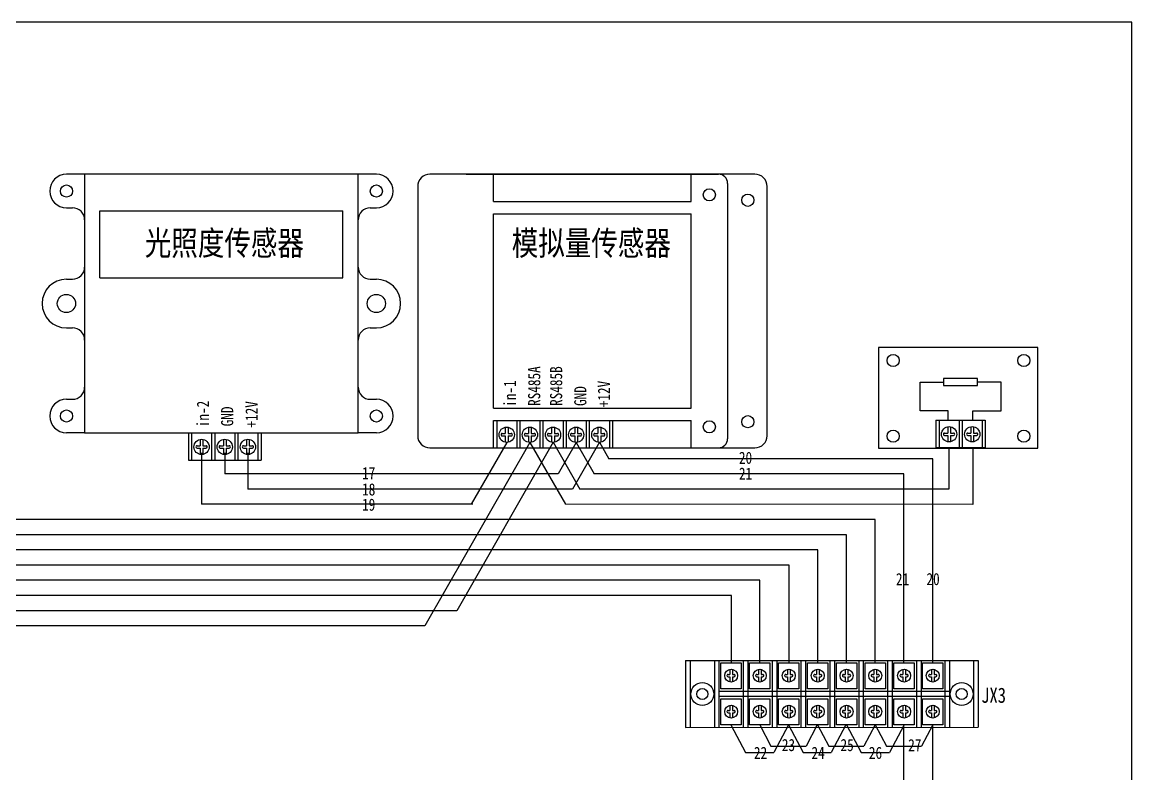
# Model space of a CAD drawing. Extents: x 1266371 to 2543862, y 307832 to 617203.
# Drawn here: x 1271091.8 to 1271457, y 308786.9 to 309034.1 of the extents above; entities that cross this region are included whole.
import ezdxf
from ezdxf.enums import TextEntityAlignment as Align

# ---------------------------------------------------------------- set-up
doc = ezdxf.new("R2010")
doc.units = 0
doc.header["$LTSCALE"] = 1000
doc.header["$MEASUREMENT"] = 0
doc.layers.get('0').update_dxf_attribs({"linetype": 'CONTINUOUS'})
doc.styles.add('-宋体', font='', dxfattribs={"width": 0.8})
doc.styles.get('-宋体').set_extended_font_data('SimSun')

msp = doc.modelspace()

# ---------------------------------------------------------------- linework, layer by layer
for p, q in [((1271112.33, 308984.06), (1271106.33, 308984.06)), ((1271208.33, 308984.06), (1271202.33, 308984.06)), ((1271237.93, 308984.09), (1271320.93, 308984.09)), ((1271246.93, 308975.09), (1271246.93, 308984.09)), ((1271311.93, 308975.09), (1271311.93, 308984.09)), ((1271323.93, 308981.09), (1271323.93, 308922.09)), ((1271246.93, 308975.09), (1271311.93, 308975.09)), ((1271106.33, 308973.06), (1271108.33, 308973.06)), ((1271117.33, 308972.06), (1271197.33, 308972.06)), ((1271117.33, 308950.06), (1271117.33, 308972.06)), ((1271197.33, 308950.06), (1271197.33, 308972.06)), ((1271206.33, 308973.06), (1271208.33, 308973.06)), ((1271246.93, 308907.1), (1271246.93, 308971.09)), ((1271246.93, 308971.09), (1271311.93, 308971.09)), ((1271311.93, 308907.1), (1271311.93, 308971.09)), ((1271323.93, 308955.7), (1271323.93, 308897.1)), ((1271106.33, 308949.56), (1271108.33, 308949.56)), ((1271117.33, 308950.06), (1271197.33, 308950.06)), ((1271206.33, 308949.56), (1271208.33, 308949.56)), ((1271106.33, 308933.56), (1271108.33, 308933.56)), ((1271206.33, 308933.56), (1271208.33, 308933.56)), ((1271387.29, 308906.31), (1271387.29, 308915.74)), ((1271387.29, 308915.74), (1271394.98, 308915.74)), ((1271413.94, 308915.74), (1271406.25, 308915.74)), ((1271413.94, 308906.31), (1271413.94, 308915.74)), ((1271106.33, 308910.06), (1271108.33, 308910.06)), ((1271206.33, 308910.06), (1271208.33, 308910.06)), ((1271246.93, 308907.1), (1271311.93, 308907.1)), ((1271396.56, 308906.31), (1271387.29, 308906.31)), ((1271396.56, 308903.24), (1271396.56, 308906.31)), ((1271404.67, 308903.24), (1271404.67, 308906.31)), ((1271404.67, 308906.31), (1271413.94, 308906.31)), ((1271246.93, 308894.09), (1271246.93, 308903.1)), ((1271246.93, 308903.1), (1271311.93, 308903.1)), ((1271246.93, 308894.09), (1271246.93, 308903.1)), ((1271246.93, 308903.1), (1271286.03, 308903.1)), ((1271247.93, 308903.1), (1271247.93, 308894.1)), ((1271254.55, 308903.1), (1271254.55, 308894.1)), ((1271255.55, 308903.1), (1271255.55, 308894.1)), ((1271262.17, 308903.1), (1271262.17, 308894.1)), ((1271263.17, 308903.1), (1271263.17, 308894.1)), ((1271269.79, 308903.1), (1271269.79, 308894.1)), ((1271270.79, 308903.1), (1271270.79, 308894.1)), ((1271277.41, 308903.1), (1271277.41, 308894.1)), ((1271278.41, 308903.1), (1271278.41, 308894.1)), ((1271285.03, 308903.1), (1271285.03, 308894.1)), ((1271286.03, 308903.1), (1271286.03, 308894.1)), ((1271311.93, 308894.09), (1271311.93, 308903.1)), ((1271392.51, 308903.24), (1271408.75, 308903.24)), ((1271392.51, 308903.24), (1271392.51, 308894.24)), ((1271393.51, 308903.24), (1271393.51, 308894.24)), ((1271400.13, 308903.24), (1271400.13, 308894.24)), ((1271401.13, 308903.24), (1271401.13, 308894.24)), ((1271407.75, 308903.24), (1271407.75, 308894.24)), ((1271408.75, 308903.24), (1271408.75, 308894.24)), ((1271112.33, 308899.06), (1271106.33, 308899.06)), ((1271146.51, 308899.06), (1271170.37, 308899.06)), ((1271146.51, 308899.06), (1271146.51, 308890.06)), ((1271147.51, 308899.06), (1271147.51, 308890.06)), ((1271154.13, 308899.06), (1271154.13, 308890.06)), ((1271155.13, 308899.06), (1271155.13, 308890.06)), ((1271161.75, 308899.06), (1271161.75, 308890.06)), ((1271162.75, 308899.06), (1271162.75, 308890.06)), ((1271169.37, 308899.06), (1271169.37, 308890.06)), ((1271170.37, 308899.06), (1271170.37, 308890.06)), ((1271208.33, 308899.06), (1271202.18, 308899.06)), ((1271249.76, 308898.81), (1271250.78, 308898.81)), ((1271250.78, 308900.89), (1271250.78, 308898.81)), ((1271251.68, 308900.89), (1271251.68, 308898.81)), ((1271251.68, 308898.81), (1271252.7, 308898.81)), ((1271257.38, 308898.81), (1271258.4, 308898.81)), ((1271258.4, 308900.89), (1271258.4, 308898.81)), ((1271259.3, 308900.89), (1271259.3, 308898.81)), ((1271259.3, 308898.81), (1271260.32, 308898.81)), ((1271265, 308898.81), (1271266.02, 308898.81)), ((1271266.02, 308900.89), (1271266.02, 308898.81)), ((1271266.92, 308900.89), (1271266.92, 308898.81)), ((1271266.92, 308898.81), (1271267.94, 308898.81)), ((1271272.62, 308898.81), (1271273.64, 308898.81)), ((1271273.64, 308900.89), (1271273.64, 308898.81)), ((1271274.54, 308900.89), (1271274.54, 308898.81)), ((1271274.54, 308898.81), (1271275.56, 308898.81)), ((1271280.24, 308898.81), (1271281.26, 308898.81)), ((1271281.26, 308900.89), (1271281.26, 308898.81)), ((1271282.16, 308900.89), (1271282.16, 308898.81)), ((1271282.16, 308898.81), (1271283.18, 308898.81)), ((1271395.35, 308898.95), (1271396.37, 308898.95)), ((1271396.37, 308901.03), (1271396.37, 308898.95)), ((1271397.26, 308901.03), (1271397.26, 308898.95)), ((1271397.26, 308898.95), (1271398.28, 308898.95)), ((1271402.97, 308898.95), (1271403.99, 308898.95)), ((1271403.99, 308901.03), (1271403.99, 308898.95)), ((1271404.88, 308901.03), (1271404.88, 308898.95)), ((1271404.88, 308898.95), (1271405.9, 308898.95)), ((1271149.34, 308894.77), (1271150.36, 308894.77)), ((1271150.36, 308896.85), (1271150.36, 308894.77)), ((1271151.26, 308896.85), (1271151.26, 308894.77)), ((1271151.26, 308894.77), (1271152.27, 308894.77)), ((1271156.96, 308894.77), (1271157.98, 308894.77)), ((1271157.98, 308896.85), (1271157.98, 308894.77)), ((1271158.88, 308896.85), (1271158.88, 308894.77)), ((1271158.88, 308894.77), (1271159.89, 308894.77)), ((1271164.58, 308894.77), (1271165.6, 308894.77)), ((1271165.6, 308896.85), (1271165.6, 308894.77)), ((1271166.5, 308896.85), (1271166.5, 308894.77)), ((1271166.5, 308894.77), (1271167.51, 308894.77)), ((1271249.76, 308898.04), (1271250.78, 308898.04)), ((1271250.78, 308898.04), (1271250.78, 308895.94)), ((1271251.68, 308898.04), (1271251.68, 308895.94)), ((1271251.68, 308898.04), (1271252.71, 308898.04)), ((1271257.38, 308898.04), (1271258.4, 308898.04)), ((1271258.4, 308898.04), (1271258.4, 308895.94)), ((1271259.3, 308898.04), (1271259.3, 308895.94)), ((1271259.3, 308898.04), (1271260.33, 308898.04)), ((1271265, 308898.04), (1271266.02, 308898.04)), ((1271266.02, 308898.04), (1271266.02, 308895.94)), ((1271266.92, 308898.04), (1271266.92, 308895.94)), ((1271266.92, 308898.04), (1271267.95, 308898.04)), ((1271272.62, 308898.04), (1271273.64, 308898.04)), ((1271273.64, 308898.04), (1271273.64, 308895.94)), ((1271274.54, 308898.04), (1271274.54, 308895.94)), ((1271274.54, 308898.04), (1271275.57, 308898.04)), ((1271280.24, 308898.04), (1271281.26, 308898.04)), ((1271281.26, 308898.04), (1271281.26, 308895.94)), ((1271282.16, 308898.04), (1271282.16, 308895.94)), ((1271282.16, 308898.04), (1271283.19, 308898.04)), ((1271395.35, 308898.18), (1271396.37, 308898.18)), ((1271396.37, 308898.18), (1271396.37, 308896.08)), ((1271397.26, 308898.18), (1271397.26, 308896.08)), ((1271397.26, 308898.18), (1271398.3, 308898.18)), ((1271402.97, 308898.18), (1271403.99, 308898.18)), ((1271403.99, 308898.18), (1271403.99, 308896.08)), ((1271404.88, 308898.18), (1271404.88, 308896.08)), ((1271404.88, 308898.18), (1271405.92, 308898.18)), ((1271149.34, 308894), (1271150.36, 308894)), ((1271150.36, 308894), (1271150.36, 308891.9)), ((1271151.26, 308894), (1271151.26, 308891.9)), ((1271151.26, 308894), (1271152.29, 308894)), ((1271156.96, 308894), (1271157.98, 308894)), ((1271157.98, 308894), (1271157.98, 308891.9)), ((1271158.88, 308894), (1271158.88, 308891.9)), ((1271158.88, 308894), (1271159.91, 308894)), ((1271164.58, 308894), (1271165.6, 308894)), ((1271165.6, 308894), (1271165.6, 308891.9)), ((1271166.5, 308894), (1271166.5, 308891.9)), ((1271166.5, 308894), (1271167.53, 308894)), ((1271237.93, 308894.1), (1271320.93, 308894.1)), ((1271246.93, 308894.1), (1271286.03, 308894.1)), ((1271392.51, 308894.24), (1271408.75, 308894.24)), ((1271146.51, 308890.06), (1271170.37, 308890.06)), ((1271310.09, 308824.1), (1271406.39, 308824.1)), ((1271310.09, 308824.1), (1271310.09, 308802.15)), ((1271311.59, 308824.1), (1271311.59, 308802.15)), ((1271319.59, 308824.1), (1271319.59, 308802.15)), ((1271321.09, 308824.1), (1271321.09, 308802.15)), ((1271329.09, 308824.1), (1271329.09, 308802.2)), ((1271330.59, 308824.1), (1271330.59, 308802.2)), ((1271338.59, 308824.1), (1271338.59, 308802.2)), ((1271340.09, 308824.1), (1271340.09, 308802.2)), ((1271348.09, 308824.1), (1271348.09, 308802.2)), ((1271349.59, 308824.1), (1271349.59, 308802.2)), ((1271357.59, 308824.1), (1271357.59, 308802.2)), ((1271359.09, 308824.1), (1271359.09, 308802.2)), ((1271367.09, 308824.1), (1271367.09, 308802.2)), ((1271368.59, 308824.1), (1271368.59, 308802.2)), ((1271376.59, 308824.1), (1271376.59, 308802.2)), ((1271378.09, 308824.1), (1271378.09, 308802.2)), ((1271386.09, 308824.1), (1271386.09, 308802.2)), ((1271387.59, 308824.1), (1271387.59, 308802.2)), ((1271395.47, 308824.1), (1271395.47, 308802.2)), ((1271396.97, 308824.1), (1271396.97, 308802.2)), ((1271404.89, 308824.1), (1271404.89, 308802.2)), ((1271406.39, 308824.1), (1271406.39, 308802.2)), ((1271324.12, 308819.55), (1271324.64, 308819.55)), ((1271324.12, 308818.78), (1271324.64, 308818.78)), ((1271324.64, 308821.24), (1271324.64, 308819.55)), ((1271324.64, 308818.78), (1271324.64, 308817.07)), ((1271325.54, 308821.24), (1271325.54, 308819.55)), ((1271325.54, 308819.55), (1271326.06, 308819.55)), ((1271325.54, 308818.78), (1271325.54, 308817.07)), ((1271325.54, 308818.78), (1271326.07, 308818.78)), ((1271333.54, 308819.55), (1271334.06, 308819.55)), ((1271333.54, 308818.78), (1271334.06, 308818.78)), ((1271334.06, 308821.24), (1271334.06, 308819.55)), ((1271334.06, 308818.78), (1271334.06, 308817.07)), ((1271334.96, 308821.24), (1271334.96, 308819.55)), ((1271334.96, 308819.55), (1271335.47, 308819.55)), ((1271334.96, 308818.78), (1271334.96, 308817.07)), ((1271334.96, 308818.78), (1271335.49, 308818.78)), ((1271343.1, 308819.55), (1271343.62, 308819.55)), ((1271343.1, 308818.78), (1271343.62, 308818.78)), ((1271343.62, 308821.24), (1271343.62, 308819.55)), ((1271343.62, 308818.78), (1271343.62, 308817.07)), ((1271344.52, 308821.24), (1271344.52, 308819.55)), ((1271344.52, 308819.55), (1271345.03, 308819.55)), ((1271344.52, 308818.78), (1271344.52, 308817.07)), ((1271344.52, 308818.78), (1271345.05, 308818.78)), ((1271352.63, 308819.55), (1271353.15, 308819.55)), ((1271352.63, 308818.78), (1271353.15, 308818.78)), ((1271353.15, 308821.24), (1271353.15, 308819.55)), ((1271353.15, 308818.78), (1271353.15, 308817.07)), ((1271354.04, 308821.24), (1271354.04, 308819.55)), ((1271354.04, 308819.55), (1271354.56, 308819.55)), ((1271354.04, 308818.78), (1271354.04, 308817.07)), ((1271354.04, 308818.78), (1271354.58, 308818.78)), ((1271362.1, 308819.55), (1271362.62, 308819.55)), ((1271362.1, 308818.78), (1271362.62, 308818.78)), ((1271362.62, 308821.24), (1271362.62, 308819.55)), ((1271362.62, 308818.78), (1271362.62, 308817.07)), ((1271363.52, 308821.24), (1271363.52, 308819.55)), ((1271363.52, 308819.55), (1271364.03, 308819.55)), ((1271363.52, 308818.78), (1271363.52, 308817.07)), ((1271363.52, 308818.78), (1271364.05, 308818.78)), ((1271371.57, 308819.55), (1271372.09, 308819.55)), ((1271371.57, 308818.78), (1271372.09, 308818.78)), ((1271372.09, 308821.24), (1271372.09, 308819.55)), ((1271372.09, 308818.78), (1271372.09, 308817.07)), ((1271372.99, 308821.24), (1271372.99, 308819.55)), ((1271372.99, 308819.55), (1271373.5, 308819.55)), ((1271372.99, 308818.78), (1271372.99, 308817.07)), ((1271372.99, 308818.78), (1271373.52, 308818.78)), ((1271381.05, 308819.55), (1271381.57, 308819.55)), ((1271381.05, 308818.78), (1271381.57, 308818.78)), ((1271381.57, 308821.24), (1271381.57, 308819.55)), ((1271381.57, 308818.78), (1271381.57, 308817.07)), ((1271382.47, 308821.24), (1271382.47, 308819.55)), ((1271382.47, 308819.55), (1271382.98, 308819.55)), ((1271382.47, 308818.78), (1271382.47, 308817.07)), ((1271382.47, 308818.78), (1271383, 308818.78)), ((1271390.48, 308819.55), (1271391, 308819.55)), ((1271390.48, 308818.78), (1271391, 308818.78)), ((1271391, 308821.24), (1271391, 308819.55)), ((1271391, 308818.78), (1271391, 308817.07)), ((1271391.9, 308821.24), (1271391.9, 308819.55)), ((1271391.9, 308819.55), (1271392.41, 308819.55)), ((1271391.9, 308818.78), (1271391.9, 308817.07)), ((1271391.9, 308818.78), (1271392.43, 308818.78)), ((1271321.09, 308814.06), (1271396.97, 308814.06)), ((1271321.09, 308812.42), (1271396.97, 308812.42)), ((1271324.12, 308807.72), (1271324.64, 308807.72)), ((1271324.64, 308809.4), (1271324.64, 308807.72)), ((1271325.54, 308809.41), (1271325.54, 308807.72)), ((1271325.54, 308807.72), (1271326.06, 308807.72)), ((1271333.54, 308807.72), (1271334.06, 308807.72)), ((1271334.06, 308809.4), (1271334.06, 308807.72)), ((1271334.96, 308809.41), (1271334.96, 308807.72)), ((1271334.96, 308807.72), (1271335.47, 308807.72)), ((1271343.1, 308807.72), (1271343.62, 308807.72)), ((1271343.62, 308809.4), (1271343.62, 308807.72)), ((1271344.52, 308809.41), (1271344.52, 308807.72)), ((1271344.52, 308807.72), (1271345.03, 308807.72)), ((1271352.63, 308807.72), (1271353.15, 308807.72)), ((1271353.15, 308809.4), (1271353.15, 308807.72)), ((1271354.04, 308809.41), (1271354.04, 308807.72)), ((1271354.04, 308807.72), (1271354.56, 308807.72)), ((1271362.1, 308807.72), (1271362.62, 308807.72)), ((1271362.62, 308809.4), (1271362.62, 308807.72)), ((1271363.52, 308809.41), (1271363.52, 308807.72)), ((1271363.52, 308807.72), (1271364.03, 308807.72)), ((1271371.57, 308807.72), (1271372.09, 308807.72)), ((1271372.09, 308809.4), (1271372.09, 308807.72)), ((1271372.99, 308809.41), (1271372.99, 308807.72)), ((1271372.99, 308807.72), (1271373.5, 308807.72)), ((1271381.05, 308807.72), (1271381.57, 308807.72)), ((1271381.57, 308809.4), (1271381.57, 308807.72)), ((1271382.47, 308809.41), (1271382.47, 308807.72)), ((1271382.47, 308807.72), (1271382.98, 308807.72)), ((1271390.48, 308807.72), (1271391, 308807.72)), ((1271391, 308809.4), (1271391, 308807.72)), ((1271391.9, 308809.41), (1271391.9, 308807.72)), ((1271391.9, 308807.72), (1271392.41, 308807.72)), ((1271324.12, 308806.94), (1271324.64, 308806.94)), ((1271324.64, 308806.94), (1271324.64, 308805.23)), ((1271325.54, 308806.94), (1271325.54, 308805.23)), ((1271325.54, 308806.94), (1271326.07, 308806.94)), ((1271333.54, 308806.94), (1271334.06, 308806.94)), ((1271334.06, 308806.94), (1271334.06, 308805.23)), ((1271334.96, 308806.94), (1271334.96, 308805.23)), ((1271334.96, 308806.94), (1271335.49, 308806.94)), ((1271343.1, 308806.94), (1271343.62, 308806.94)), ((1271343.62, 308806.94), (1271343.62, 308805.23)), ((1271344.52, 308806.94), (1271344.52, 308805.23)), ((1271344.52, 308806.94), (1271345.05, 308806.94)), ((1271352.63, 308806.94), (1271353.15, 308806.94)), ((1271353.15, 308806.94), (1271353.15, 308805.23)), ((1271354.04, 308806.94), (1271354.04, 308805.23)), ((1271354.04, 308806.94), (1271354.58, 308806.94)), ((1271362.1, 308806.94), (1271362.62, 308806.94)), ((1271362.62, 308806.94), (1271362.62, 308805.23)), ((1271363.52, 308806.94), (1271363.52, 308805.23)), ((1271363.52, 308806.94), (1271364.05, 308806.94)), ((1271371.57, 308806.94), (1271372.09, 308806.94)), ((1271372.09, 308806.94), (1271372.09, 308805.23)), ((1271372.99, 308806.94), (1271372.99, 308805.23)), ((1271372.99, 308806.94), (1271373.52, 308806.94)), ((1271381.05, 308806.94), (1271381.57, 308806.94)), ((1271381.57, 308806.94), (1271381.57, 308805.23)), ((1271382.47, 308806.94), (1271382.47, 308805.23)), ((1271382.47, 308806.94), (1271383, 308806.94)), ((1271390.48, 308806.94), (1271391, 308806.94)), ((1271391, 308806.94), (1271391, 308805.23)), ((1271391.9, 308806.94), (1271391.9, 308805.23)), ((1271391.9, 308806.94), (1271392.43, 308806.94)), ((1271310.09, 308802.1), (1271406.39, 308802.2))]:
    msp.add_line(p, q)
at = {"color": 1}
for p, q in [((1271258.88, 308895.9), (1271224.33, 308835.53)), ((1271266.49, 308895.91), (1271234.79, 308840.53)), ((1271251.25, 308895.9), (1271239.59, 308875.53)), ((1271258.88, 308895.9), (1271270.55, 308875.51)), ((1271266.49, 308895.91), (1271275.3, 308880.51)), ((1271274.1, 308895.9), (1271268.17, 308885.53)), ((1271281.73, 308895.91), (1271272.93, 308880.53)), ((1271274.1, 308895.9), (1271280.05, 308885.51)), ((1271281.73, 308895.91), (1271284.82, 308890.51)), ((1271150.81, 308892.48), (1271150.81, 308875.53)), ((1271158.46, 308892.48), (1271158.46, 308885.53)), ((1271166.06, 308892.48), (1271166.06, 308880.53)), ((1271396.73, 308894.24), (1271396.73, 308880.49)), ((1271404.67, 308894.24), (1271404.67, 308875.5)), ((1271391.44, 308890.5), (1271284.82, 308890.51)), ((1271391.44, 308823.35), (1271391.44, 308890.5)), ((1271268.17, 308885.53), (1271158.46, 308885.53)), ((1271381.97, 308885.5), (1271280.05, 308885.51)), ((1271381.97, 308823.35), (1271381.97, 308885.5)), ((1271272.93, 308880.53), (1271166.06, 308880.53)), ((1271396.73, 308880.49), (1271275.3, 308880.51)), ((1271240.13, 308875.53), (1271150.81, 308875.53)), ((1271404.67, 308875.5), (1271270.55, 308875.51)), ((1271372.55, 308870.5), (1270955.1, 308870.52)), ((1271372.55, 308823.35), (1271372.55, 308870.5)), ((1271363.08, 308865.53), (1270950.36, 308865.53)), ((1271363.08, 308823.35), (1271363.08, 308865.53)), ((1271353.67, 308860.53), (1270619.39, 308860.53)), ((1271353.67, 308823.35), (1271353.67, 308860.53)), ((1271344.18, 308855.53), (1270614.64, 308855.53)), ((1271344.18, 308823.35), (1271344.18, 308855.53)), ((1271334.57, 308850.53), (1270290.6, 308850.53)), ((1271334.57, 308823.35), (1271334.57, 308850.53)), ((1271325.17, 308845.53), (1270285.87, 308845.53)), ((1271325.17, 308823.35), (1271325.17, 308845.53)), ((1271234.79, 308840.53), (1270957.02, 308840.53)), ((1271224.33, 308835.53), (1270952.32, 308835.53)), ((1271325.01, 308802.99), (1271329.82, 308793.84)), ((1271334.5, 308802.99), (1271338.19, 308795.96)), ((1271343.95, 308802.99), (1271339.14, 308793.84)), ((1271343.94, 308802.99), (1271348.75, 308793.84)), ((1271353.44, 308802.99), (1271349.75, 308795.96)), ((1271353.55, 308802.99), (1271357.24, 308795.96)), ((1271362.88, 308802.99), (1271358.07, 308793.84)), ((1271363.07, 308802.99), (1271367.87, 308793.84)), ((1271372.48, 308802.99), (1271368.79, 308795.96)), ((1271372.49, 308802.99), (1271376.18, 308795.96)), ((1271382.01, 308802.99), (1271377.2, 308793.84)), ((1271381.97, 308588.18), (1271381.97, 308803)), ((1271391.43, 308802.99), (1271387.74, 308795.96)), ((1271391.44, 308588.18), (1271391.44, 308803)), ((1271329.82, 308793.84), (1271339.14, 308793.84)), ((1271338.19, 308795.96), (1271349.75, 308795.96)), ((1271348.75, 308793.84), (1271358.07, 308793.84)), ((1271357.24, 308795.96), (1271368.79, 308795.96)), ((1271367.87, 308793.84), (1271377.2, 308793.84)), ((1271376.18, 308795.96), (1271387.74, 308795.96))]:
    msp.add_line(p, q, dxfattribs=at)
for points in [[(1269956.97, 308114.1), (1271456.97, 308114.1), (1271456.97, 309034.1), (1269956.97, 309034.1)], [(1271112.33, 308899.06), (1271202.33, 308899.06), (1271202.33, 308984.06), (1271112.33, 308984.06)], [(1271373.59, 308893.99), (1271426.07, 308893.99), (1271426.07, 308927.1), (1271373.59, 308927.1)], [(1271395.02, 308914.55), (1271406.22, 308914.55), (1271406.22, 308916.94), (1271395.02, 308916.94)], [(1271321.75, 308823.35), (1271328.45, 308823.35), (1271328.45, 308814.85), (1271321.75, 308814.85)], [(1271331.17, 308823.35), (1271337.87, 308823.35), (1271337.87, 308814.85), (1271331.17, 308814.85)], [(1271340.73, 308823.35), (1271347.43, 308823.35), (1271347.43, 308814.85), (1271340.73, 308814.85)], [(1271350.26, 308823.35), (1271356.96, 308823.35), (1271356.96, 308814.85), (1271350.26, 308814.85)], [(1271359.73, 308823.35), (1271366.43, 308823.35), (1271366.43, 308814.85), (1271359.73, 308814.85)], [(1271369.2, 308823.35), (1271375.9, 308823.35), (1271375.9, 308814.85), (1271369.2, 308814.85)], [(1271378.68, 308823.35), (1271385.38, 308823.35), (1271385.38, 308814.85), (1271378.68, 308814.85)], [(1271388.11, 308823.35), (1271394.81, 308823.35), (1271394.81, 308814.85), (1271388.11, 308814.85)], [(1271321.75, 308811.51), (1271328.45, 308811.51), (1271328.45, 308803.01), (1271321.75, 308803.01)], [(1271331.17, 308811.51), (1271337.87, 308811.51), (1271337.87, 308803.01), (1271331.17, 308803.01)], [(1271340.73, 308811.51), (1271347.43, 308811.51), (1271347.43, 308803.01), (1271340.73, 308803.01)], [(1271350.26, 308811.51), (1271356.96, 308811.51), (1271356.96, 308803.01), (1271350.26, 308803.01)], [(1271359.73, 308811.51), (1271366.43, 308811.51), (1271366.43, 308803.01), (1271359.73, 308803.01)], [(1271369.2, 308811.51), (1271375.9, 308811.51), (1271375.9, 308803.01), (1271369.2, 308803.01)], [(1271378.68, 308811.51), (1271385.38, 308811.51), (1271385.38, 308803.01), (1271378.68, 308803.01)], [(1271388.11, 308811.51), (1271394.81, 308811.51), (1271394.81, 308803.01), (1271388.11, 308803.01)]]:
    msp.add_lwpolyline(points, close=True)
msp.add_lwpolyline([(1271225.93, 308894.09), (1271332.93, 308894.09, 0.414214), (1271336.93, 308898.09), (1271336.93, 308980.09, 0.414214), (1271332.93, 308984.09), (1271225.93, 308984.09, 0.414214), (1271221.93, 308980.09), (1271221.93, 308898.09, 0.414214)], format="xyb", close=True)
for centre, radius in [((1271106.33, 308978.56), 2), ((1271208.33, 308978.56), 2), ((1271317.93, 308977.31), 2), ((1271330.6, 308975.53), 2), ((1271106.33, 308941.56), 3), ((1271208.33, 308941.56), 3), ((1271378.44, 308922.81), 2), ((1271421.42, 308922.81), 2), ((1271106.33, 308904.56), 2), ((1271208.33, 308904.56), 2), ((1271317.93, 308900.99), 2), ((1271330.6, 308902.68), 2), ((1271251.24, 308898.41), 2.51), ((1271258.86, 308898.41), 2.51), ((1271266.48, 308898.41), 2.51), ((1271274.1, 308898.41), 2.51), ((1271281.72, 308898.41), 2.51), ((1271378.44, 308897.94), 2), ((1271396.82, 308898.55), 2.51), ((1271404.44, 308898.55), 2.51), ((1271421.42, 308897.94), 2), ((1271150.82, 308894.38), 2.51), ((1271158.44, 308894.38), 2.51), ((1271166.06, 308894.38), 2.51), ((1271325.1, 308819.16), 2.13), ((1271334.51, 308819.16), 2.13), ((1271344.07, 308819.16), 2.13), ((1271353.6, 308819.16), 2.13), ((1271363.08, 308819.16), 2.13), ((1271372.54, 308819.16), 2.13), ((1271382.02, 308819.16), 2.13), ((1271391.45, 308819.16), 2.13), ((1271315.63, 308813.11), 3.75), ((1271315.63, 308813.11), 1.8), ((1271400.96, 308813.11), 3.75), ((1271400.96, 308813.11), 1.8), ((1271325.1, 308807.32), 2.13), ((1271334.51, 308807.32), 2.13), ((1271344.07, 308807.32), 2.13), ((1271353.6, 308807.32), 2.13), ((1271363.08, 308807.32), 2.13), ((1271372.54, 308807.32), 2.13), ((1271382.02, 308807.32), 2.13), ((1271391.45, 308807.32), 2.13)]:
    msp.add_circle(centre, radius)
for centre, radius, start, end in [((1271106.33, 308978.56), 5.5, 90, 270), ((1271208.33, 308978.56), 5.5, 270, 90), ((1271320.93, 308981.09), 3, 0, 90), ((1271108.33, 308969.06), 4, 0, 90), ((1271206.33, 308969.06), 4, 90, 180), ((1271108.33, 308953.56), 4, 270, 0), ((1271206.33, 308953.56), 4, 180, 270), ((1271106.33, 308941.56), 8, 90, 270), ((1271208.33, 308941.56), 8, 270, 90), ((1271108.33, 308929.56), 4, 0, 90), ((1271206.33, 308929.56), 4, 90, 180), ((1271108.33, 308914.06), 4, 270, 0), ((1271206.33, 308914.06), 4, 180, 270), ((1271106.33, 308904.56), 5.5, 90, 270), ((1271208.33, 308904.56), 5.5, 270, 90), ((1271249.75, 308898.42), 0.388, 88.0266, 271.7737), ((1271252.71, 308898.42), 0.388, 268.2263, 91.9734), ((1271257.37, 308898.42), 0.388, 88.0266, 271.7737), ((1271260.33, 308898.42), 0.388, 268.2263, 91.9734), ((1271264.99, 308898.42), 0.388, 88.0266, 271.7737), ((1271267.95, 308898.42), 0.388, 268.2263, 91.9734), ((1271272.61, 308898.42), 0.388, 88.0266, 271.7737), ((1271275.57, 308898.42), 0.388, 268.2263, 91.9734), ((1271280.23, 308898.42), 0.388, 88.0266, 271.7737), ((1271283.19, 308898.42), 0.388, 268.2263, 91.9734), ((1271395.33, 308898.56), 0.388, 88.0266, 271.7737), ((1271398.29, 308898.56), 0.388, 268.2263, 91.9734), ((1271402.95, 308898.56), 0.388, 88.0266, 271.7737), ((1271405.91, 308898.56), 0.388, 268.2263, 91.9734), ((1271149.33, 308894.39), 0.388, 88.0266, 271.7737), ((1271152.29, 308894.39), 0.388, 268.2263, 91.9734), ((1271156.95, 308894.39), 0.388, 88.0266, 271.7737), ((1271159.91, 308894.39), 0.388, 268.2263, 91.9734), ((1271164.57, 308894.39), 0.388, 88.0266, 271.7737), ((1271167.53, 308894.39), 0.388, 268.2263, 91.9734), ((1271320.93, 308897.1), 3, 270, 0), ((1271324.11, 308819.17), 0.388, 88.0266, 271.7737), ((1271326.07, 308819.17), 0.388, 268.2263, 91.9734), ((1271333.53, 308819.17), 0.388, 88.0266, 271.7737), ((1271335.48, 308819.17), 0.388, 268.2263, 91.9734), ((1271343.09, 308819.17), 0.388, 88.0266, 271.7737), ((1271345.04, 308819.17), 0.388, 268.2263, 91.9734), ((1271352.61, 308819.17), 0.388, 88.0266, 271.7737), ((1271354.57, 308819.17), 0.388, 268.2263, 91.9734), ((1271362.09, 308819.17), 0.388, 88.0266, 271.7737), ((1271364.05, 308819.17), 0.388, 268.2263, 91.9734), ((1271371.56, 308819.17), 0.388, 88.0266, 271.7737), ((1271373.51, 308819.17), 0.388, 268.2263, 91.9734), ((1271381.04, 308819.17), 0.388, 88.0266, 271.7737), ((1271382.99, 308819.17), 0.388, 268.2263, 91.9734), ((1271390.47, 308819.17), 0.388, 88.0266, 271.7737), ((1271392.43, 308819.17), 0.388, 268.2263, 91.9734), ((1271324.11, 308807.33), 0.388, 88.0266, 271.7737), ((1271326.07, 308807.33), 0.388, 268.2263, 91.9734), ((1271333.53, 308807.33), 0.388, 88.0266, 271.7737), ((1271335.48, 308807.33), 0.388, 268.2263, 91.9734), ((1271343.09, 308807.33), 0.388, 88.0266, 271.7737), ((1271345.04, 308807.33), 0.388, 268.2263, 91.9734), ((1271352.61, 308807.33), 0.388, 88.0266, 271.7737), ((1271354.57, 308807.33), 0.388, 268.2263, 91.9734), ((1271362.09, 308807.33), 0.388, 88.0266, 271.7737), ((1271364.05, 308807.33), 0.388, 268.2263, 91.9734), ((1271371.56, 308807.33), 0.388, 88.0266, 271.7737), ((1271373.51, 308807.33), 0.388, 268.2263, 91.9734), ((1271381.04, 308807.33), 0.388, 88.0266, 271.7737), ((1271382.99, 308807.33), 0.388, 268.2263, 91.9734), ((1271390.47, 308807.33), 0.388, 88.0266, 271.7737), ((1271392.43, 308807.33), 0.388, 268.2263, 91.9734)]:
    msp.add_arc(centre, radius, start, end)

# ---------------------------------------------------------------- texts
at = {"style": '-宋体', "width": 0.8}
for s, height, p in [('光照度传感器', 8, (1271158.31, 308961.59)), ('模拟量传感器', 8, (1271279.08, 308961.59)), ('20', 4, (1271329.84, 308890.79)), ('17', 4, (1271205.81, 308885.77)), ('21', 4, (1271329.84, 308885.61)), ('18', 4, (1271205.81, 308880.39)), ('19', 4, (1271205.81, 308875.37)), ('21', 4, (1271381.51, 308850.9)), ('20', 4, (1271391.56, 308850.9)), ('JX3', 5, (1271411.48, 308812.68)), ('23', 4, (1271343.96, 308796.31)), ('25', 4, (1271363.27, 308796.31)), ('27', 4, (1271385.55, 308796.31)), ('22', 4, (1271334.77, 308793.75)), ('24', 4, (1271353.72, 308793.75)), ('26', 4, (1271372.6, 308793.75))]:
    msp.add_text(s, height=height, dxfattribs=at).set_placement(p, align=Align.MIDDLE)
for s, p in [('RS485A', (1271260.28, 308914.39)), ('RS485B', (1271267.49, 308914.39)), ('in-1', (1271252.16, 308911.92)), ('GND', (1271275.46, 308911.12)), ('+12V', (1271283.22, 308911.79)), ('in-2', (1271151.12, 308905.22)), ('+12V', (1271167.24, 308905.1)), ('GND', (1271159.24, 308904.43))]:
    msp.add_text(s, height=4, rotation=90, dxfattribs=at).set_placement(p, align=Align.MIDDLE)

doc.saveas('drawing.dxf')
